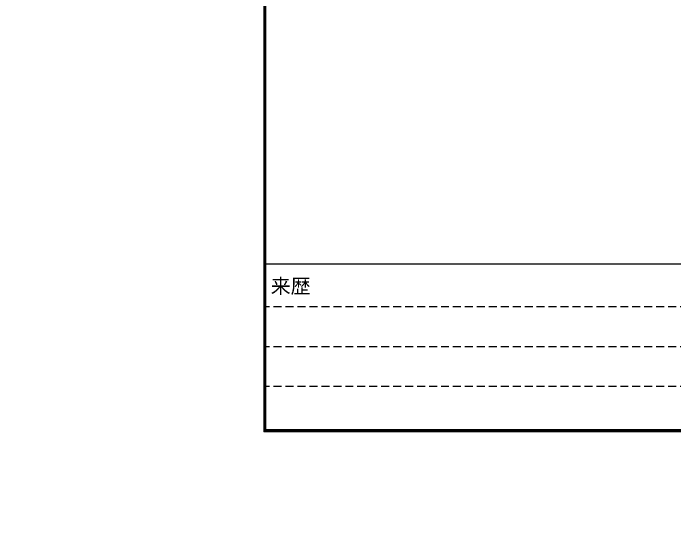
# Model space of a CAD drawing. Units: millimetres, scale not verified. Extents: x -9484 to 7834, y -6381 to 5697.
# Drawn here: x -9484 to -6501, y -6381 to -3999 of the extents above; entities that cross this region are included whole.
import ezdxf
from ezdxf.enums import TextEntityAlignment as Align

# ---------------------------------------------------------------- set-up
doc = ezdxf.new("R2010")
doc.units = ezdxf.units.MM
doc.header["$LTSCALE"] = 30
doc.linetypes.add('DASHED1', pattern=[1.8, 1.2, -0.6])
doc.linetypes.add('DASHED2', pattern=[3, 2, -1])
doc.layers.add('0-0_KUTAI', color=6, linetype='DASHED2', lineweight=25)
doc.layers.add('0-6_SUNPO', color=7, linetype='Continuous', lineweight=25)
doc.styles.add('MS Gothic', font='')
doc.styles.get('MS Gothic').set_extended_font_data('MS Gothic')

msp = doc.modelspace()

# ---------------------------------------------------------------- linework, layer by layer
at = {"layer": '0-0_KUTAI', "color": 7}
msp.add_solid([(-9484, -6380.86), (-9484, -6380.86), (-9484, -6380.86)], dxfattribs=at)
at = {"layer": '0-0_KUTAI', "color": 4}
msp.add_solid([(-9484, -6380.86), (-9484, -6380.86), (-9484, -6380.86)], dxfattribs=at)
at = {"layer": '0-6_SUNPO'}
for p, q in [((-8352.4, 5696.54), (-8352.4, -5888.26)), ((-8351.8, 5695.94), (-8351.8, -5887.66)), ((-8351.2, 5695.34), (-8351.2, -5887.06)), ((-8350.6, 5694.74), (-8350.6, -5886.46)), ((-8350, 5694.14), (-8350, -5885.86)), ((-8349.4, 5693.54), (-8349.4, -5885.26)), ((-8348.8, 5692.94), (-8348.8, -5884.66)), ((-8348.2, 5692.34), (-8348.2, -5884.06)), ((-8347.6, 5691.74), (-8347.6, -5883.46)), ((-8347, 5691.14), (-8347, -5882.86)), ((-8346.4, 5690.54), (-8346.4, -5882.26)), ((-8345.8, 5689.94), (-8345.8, -5881.66)), ((-8345.2, 5689.34), (-8345.2, -5881.06)), ((-8344.6, 5688.74), (-8344.6, -5880.46)), ((-8344, 5688.14), (-8344, -5879.86)), ((-8344, -5129.86), (7826, -5129.86)), ((7834.4, -5888.26), (-8352.4, -5888.26)), ((7833.8, -5887.66), (-8351.8, -5887.66)), ((7833.2, -5887.06), (-8351.2, -5887.06)), ((7832.6, -5886.46), (-8350.6, -5886.46)), ((7832, -5885.86), (-8350, -5885.86)), ((7831.4, -5885.26), (-8349.4, -5885.26)), ((7830.8, -5884.66), (-8348.8, -5884.66)), ((7830.2, -5884.06), (-8348.2, -5884.06)), ((7829.6, -5883.46), (-8347.6, -5883.46)), ((7829, -5882.86), (-8347, -5882.86)), ((7828.4, -5882.26), (-8346.4, -5882.26)), ((7827.8, -5881.66), (-8345.8, -5881.66)), ((7827.2, -5881.06), (-8345.2, -5881.06)), ((7826.6, -5880.46), (-8344.6, -5880.46)), ((-8344, -5879.86), (7826, -5879.86))]:
    msp.add_line(p, q, dxfattribs=at)
at = {"layer": '0-6_SUNPO', "linetype": 'DASHED1'}
for p, q in [((-334, -5324.86), (-8344, -5324.86)), ((-334, -5504.86), (-8344, -5504.86)), ((-334, -5684.86), (-8344, -5684.86))]:
    msp.add_line(p, q, dxfattribs=at)

# ---------------------------------------------------------------- texts
at = {"layer": '0-6_SUNPO', "style": 'MS Gothic'}
msp.add_text('来歴', height=65.98, dxfattribs=at).set_placement((-8320.98, -5283.4), align=Align.BOTTOM_LEFT)

doc.saveas('drawing.dxf')
